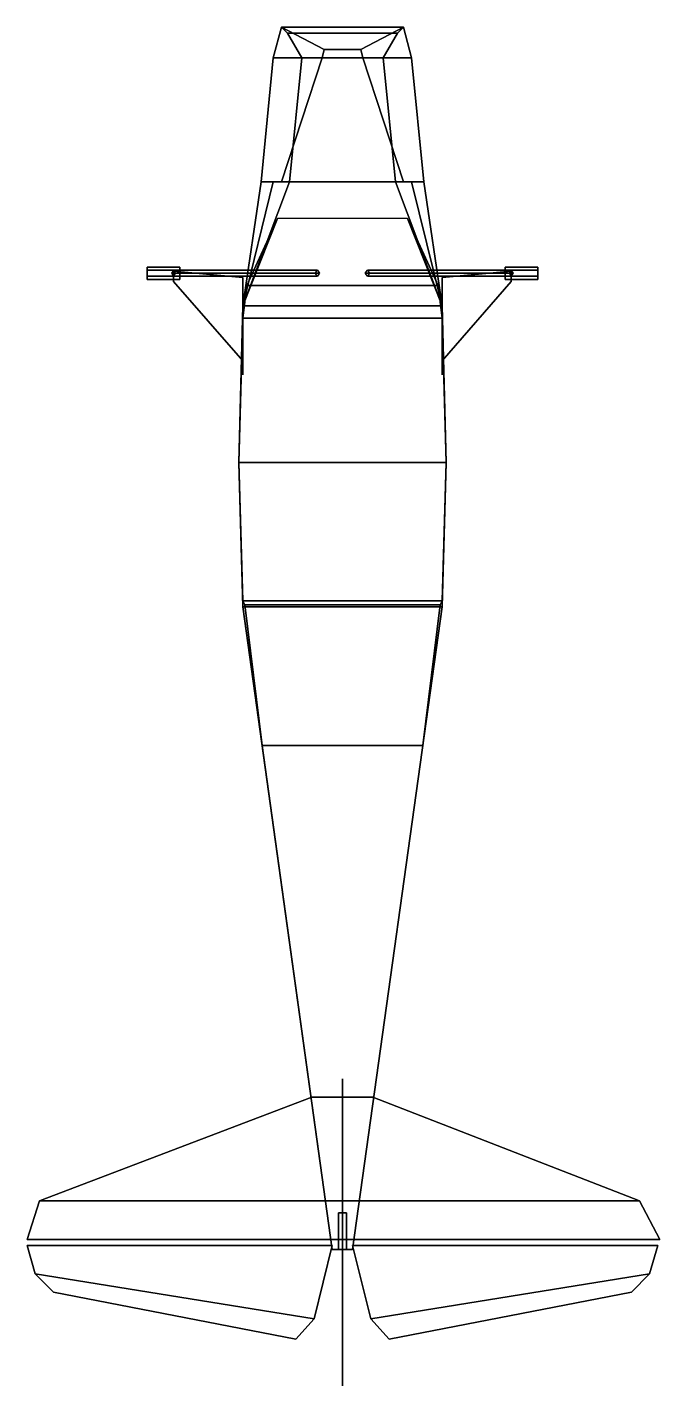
# Model space of a CAD drawing. Extents: x -1.55 to 1.56, y -4.54 to 2.14.
import ezdxf

# ---------------------------------------------------------------- set-up
doc = ezdxf.new("R2010")
doc.units = 0
doc.layers.get('0').update_dxf_attribs({"linetype": 'CONTINUOUS'})

msp = doc.modelspace()

# ---------------------------------------------------------------- linework, layer by layer
for points in [[(-0.3, 2.14, 1.57), (-0.34, 1.99, 1.52), (-0.2, 1.99, 1.69), (-0.27, 2.11, 1.62)], [(-0.3, 2.14, 1.39), (-0.34, 1.99, 1.12), (-0.34, 1.99, 1.52), (-0.3, 2.14, 1.57)], [(-0.09, 2.03, 0.95), (-0.1, 1.99, 0.92), (-0.34, 1.99, 1.12), (-0.3, 2.14, 1.39)], [(0.27, 2.11, 1.62), (0.3, 2.14, 1.57), (-0.3, 2.14, 1.57), (-0.27, 2.11, 1.62)], [(0.3, 2.14, 1.57), (0.3, 2.14, 1.39), (-0.3, 2.14, 1.39), (-0.3, 2.14, 1.57)], [(0.3, 2.14, 1.39), (0.09, 2.03, 0.95), (-0.09, 2.03, 0.95), (-0.3, 2.14, 1.39)], [(0.34, 1.99, 1.12), (0.1, 1.99, 0.92), (0.09, 2.03, 0.95), (0.3, 2.14, 1.39)], [(0.2, 1.99, 1.69), (0.34, 1.99, 1.52), (0.3, 2.14, 1.57), (0.27, 2.11, 1.62)], [(0.34, 1.99, 1.52), (0.34, 1.99, 1.12), (0.3, 2.14, 1.39), (0.3, 2.14, 1.57)], [(-0.27, 2.11, 1.62), (-0.2, 1.99, 1.69), (0.2, 1.99, 1.69), (0.27, 2.11, 1.62)], [(0.09, 2.03, 0.95), (0.1, 1.99, 0.92), (-0.1, 1.99, 0.92), (-0.09, 2.03, 0.95)], [(-0.34, 1.99, 1.12), (-0.4, 1.38, 1.01), (-0.4, 1.38, 1.54), (-0.34, 1.99, 1.52)], [(-0.34, 1.99, 1.52), (-0.4, 1.38, 1.54), (-0.26, 1.38, 1.7), (-0.2, 1.99, 1.69)], [(-0.1, 1.99, 0.92), (-0.3, 1.38, 0.83), (-0.4, 1.38, 1.01), (-0.34, 1.99, 1.12)], [(0.1, 1.99, 0.92), (0.3, 1.38, 0.83), (-0.3, 1.38, 0.83), (-0.1, 1.99, 0.92)], [(-0.2, 1.99, 1.69), (-0.26, 1.38, 1.7), (0.26, 1.38, 1.7), (0.2, 1.99, 1.69)], [(0.4, 1.38, 1.01), (0.3, 1.38, 0.83), (0.1, 1.99, 0.92), (0.34, 1.99, 1.12)], [(0.26, 1.38, 1.7), (0.4, 1.38, 1.54), (0.34, 1.99, 1.52), (0.2, 1.99, 1.69)], [(0.4, 1.38, 1.54), (0.4, 1.38, 1.01), (0.34, 1.99, 1.12), (0.34, 1.99, 1.52)], [(-0.4, 1.38, 1.01), (-0.49, 0.77, 0.88), (-0.49, 0.77, 1.7), (-0.4, 1.38, 1.54)], [(-0.26, 1.38, 1.7), (-0.49, 0.77, 1.7), (0.49, 0.77, 1.7), (0.26, 1.38, 1.7)], [(0.34, 1.38, 0.91), (0.49, 0.77, 0.88), (-0.49, 0.77, 0.88), (-0.34, 1.38, 0.91)], [(-0.4, 1.38, 1.54), (-0.49, 0.77, 1.7), (-0.49, 0.77, 1.7), (-0.26, 1.38, 1.7)], [(-0.34, 1.38, 0.91), (-0.49, 0.77, 0.88), (-0.49, 0.77, 0.88), (-0.4, 1.38, 1.01)], [(-0.4, 1.38, 1.01), (-0.3, 1.38, 0.83), (0.3, 1.38, 0.83), (0.4, 1.38, 1.01)], [(0.49, 0.77, 1.7), (0.49, 0.77, 1.7), (0.4, 1.38, 1.54), (0.26, 1.38, 1.7)], [(0.49, 0.77, 0.88), (0.49, 0.77, 0.88), (0.34, 1.38, 0.91), (0.4, 1.38, 1.01)], [(0.49, 0.77, 1.7), (0.49, 0.77, 0.88), (0.4, 1.38, 1.01), (0.4, 1.38, 1.54)], [(-0.32, 1.2, 1.7), (-0.49, 0.77, 1.7), (-0.49, 0.71, 2.09), (-0.47, 0.87, 2.09)], [(0.47, 0.87, 2.09), (0.32, 1.2, 1.7), (-0.32, 1.2, 1.7), (-0.47, 0.87, 2.09)], [(0.49, 0.71, 2.09), (0.49, 0.77, 1.7), (0.32, 1.2, 1.7), (0.47, 0.87, 2.09)], [(-0.8, 0.945, 0.256), (-0.8, 0.96, 0.23), (-0.96, 0.96, 0.23), (-0.96, 0.945, 0.256)], [(-0.8, 0.96, 0.23), (-0.8, 0.945, 0.204), (-0.96, 0.945, 0.204), (-0.96, 0.96, 0.23)], [(-0.96, 0.915, 0.256), (-0.96, 0.945, 0.256), (-0.96, 0.96, 0.23), (-0.96, 0.9, 0.23)], [(-0.96, 0.9, 0.23), (-0.96, 0.96, 0.23), (-0.96, 0.945, 0.204), (-0.96, 0.915, 0.204)], [(-0.8, 0.915, 0.256), (-0.8, 0.945, 0.256), (-0.96, 0.945, 0.256), (-0.96, 0.915, 0.256)], [(-0.8, 0.945, 0.204), (-0.8, 0.915, 0.204), (-0.96, 0.915, 0.204), (-0.96, 0.945, 0.204)], [(-0.1335, 0.93, 0.9477), (-0.1229, 0.945, 0.9371), (-0.83, 0.945, 0.23), (-0.8406, 0.93, 0.2406)], [(-0.1229, 0.945, 0.9371), (-0.1123, 0.93, 0.9265), (-0.8194, 0.93, 0.2194), (-0.83, 0.945, 0.23)], [(-0.49, 0.91, 0.83), (-0.83, 0.94, 0.23), (-0.83, 0.89, 0.23), (-0.49, 0.5, 0.83)], [(-0.49, 0.5, 0.83), (-0.83, 0.89, 0.23), (-0.83, 0.94, 0.23), (-0.49, 0.91, 0.83)], [(-0.8, 0.9, 0.23), (-0.8, 0.96, 0.23), (-0.8, 0.945, 0.256), (-0.8, 0.915, 0.256)], [(-0.8, 0.915, 0.204), (-0.8, 0.945, 0.204), (-0.8, 0.96, 0.23), (-0.8, 0.9, 0.23)], [(0.1123, 0.93, 0.9265), (0.1229, 0.945, 0.9371), (0.83, 0.945, 0.23), (0.8194, 0.93, 0.2194)], [(0.1229, 0.945, 0.9371), (0.1335, 0.93, 0.9477), (0.8406, 0.93, 0.2406), (0.83, 0.945, 0.23)], [(0.49, 0.91, 0.83), (0.83, 0.94, 0.23), (0.83, 0.89, 0.23), (0.49, 0.5, 0.83)], [(0.49, 0.5, 0.83), (0.83, 0.89, 0.23), (0.83, 0.94, 0.23), (0.49, 0.91, 0.83)], [(0.8, 0.9, 0.23), (0.8, 0.96, 0.23), (0.8, 0.945, 0.204), (0.8, 0.915, 0.204)], [(0.8, 0.915, 0.256), (0.8, 0.945, 0.256), (0.8, 0.96, 0.23), (0.8, 0.9, 0.23)], [(0.96, 0.96, 0.23), (0.96, 0.945, 0.204), (0.8, 0.945, 0.204), (0.8, 0.96, 0.23)], [(0.96, 0.945, 0.256), (0.96, 0.96, 0.23), (0.8, 0.96, 0.23), (0.8, 0.945, 0.256)], [(0.96, 0.945, 0.204), (0.96, 0.915, 0.204), (0.8, 0.915, 0.204), (0.8, 0.945, 0.204)], [(0.96, 0.915, 0.256), (0.96, 0.945, 0.256), (0.8, 0.945, 0.256), (0.8, 0.915, 0.256)], [(0.96, 0.915, 0.204), (0.96, 0.945, 0.204), (0.96, 0.96, 0.23), (0.96, 0.9, 0.23)], [(0.96, 0.9, 0.23), (0.96, 0.96, 0.23), (0.96, 0.945, 0.256), (0.96, 0.915, 0.256)], [(-0.8, 0.9, 0.23), (-0.8, 0.915, 0.256), (-0.96, 0.915, 0.256), (-0.96, 0.9, 0.23)], [(-0.8, 0.915, 0.204), (-0.8, 0.9, 0.23), (-0.96, 0.9, 0.23), (-0.96, 0.915, 0.204)], [(-0.1229, 0.915, 0.9371), (-0.1335, 0.93, 0.9477), (-0.8406, 0.93, 0.2406), (-0.83, 0.915, 0.23)], [(-0.1123, 0.93, 0.9265), (-0.1229, 0.915, 0.9371), (-0.83, 0.915, 0.23), (-0.8194, 0.93, 0.2194)], [(-0.49, 0.77, 0.89), (-0.49, 0.91, 0.83), (-0.49, 0.5, 0.83), (-0.49, 0.43, 0.88)], [(-0.49, 0.43, 0.88), (-0.49, 0.5, 0.83), (-0.49, 0.91, 0.83), (-0.49, 0.77, 0.89)], [(-0.47, 0.87, 2.09), (-0.49, 0.71, 2.09), (0.49, 0.71, 2.09), (0.47, 0.87, 2.09)], [(0.1229, 0.915, 0.9371), (0.1123, 0.93, 0.9265), (0.8194, 0.93, 0.2194), (0.83, 0.915, 0.23)], [(0.1335, 0.93, 0.9477), (0.1229, 0.915, 0.9371), (0.83, 0.915, 0.23), (0.8406, 0.93, 0.2406)], [(0.49, 0.77, 0.89), (0.49, 0.91, 0.83), (0.49, 0.5, 0.83), (0.49, 0.43, 0.88)], [(0.49, 0.43, 0.88), (0.49, 0.5, 0.83), (0.49, 0.91, 0.83), (0.49, 0.77, 0.89)], [(0.96, 0.915, 0.204), (0.96, 0.9, 0.23), (0.8, 0.9, 0.23), (0.8, 0.915, 0.204)], [(0.96, 0.9, 0.23), (0.96, 0.915, 0.256), (0.8, 0.915, 0.256), (0.8, 0.9, 0.23)], [(-0.49, 0.77, 0.88), (-0.51, 0, 0.86), (-0.51, 0, 1.7), (-0.49, 0.77, 1.7)], [(0.49, 0.77, 0.88), (0.51, 0, 0.86), (-0.51, 0, 0.86), (-0.49, 0.77, 0.88)], [(-0.49, 0.77, 1.7), (-0.51, 0, 1.7), (-0.51, 0, 2.09), (-0.49, 0.71, 2.09)], [(0.51, 0, 1.7), (0.51, 0, 0.86), (0.49, 0.77, 0.88), (0.49, 0.77, 1.7)], [(0.51, 0, 2.09), (0.51, 0, 1.7), (0.49, 0.77, 1.7), (0.49, 0.71, 2.09)], [(-0.49, 0.71, 2.09), (-0.51, 0, 2.09), (0.51, 0, 2.09), (0.49, 0.71, 2.09)], [(-0.51, 0, 0.86), (-0.49, -0.71, 0.92), (-0.49, -0.71, 1.7), (-0.51, 0, 1.7)], [(0.51, 0, 0.86), (0.49, -0.71, 0.92), (-0.49, -0.71, 0.92), (-0.51, 0, 0.86)], [(-0.51, 0, 1.7), (-0.49, -0.71, 1.7), (-0.49, -0.68, 2.09), (-0.51, 0, 2.09)], [(-0.51, 0, 2.09), (-0.49, -0.68, 2.09), (0.49, -0.68, 2.09), (0.51, 0, 2.09)], [(0.49, -0.71, 1.7), (0.49, -0.71, 0.92), (0.51, 0, 0.86), (0.51, 0, 1.7)], [(0.49, -0.68, 2.09), (0.49, -0.71, 1.7), (0.51, 0, 1.7), (0.51, 0, 2.09)], [(-0.49, -0.71, 1.7), (-0.395, -1.392, 1.6784), (-0.48, -0.7, 2.09), (-0.49, -0.68, 2.09)], [(-0.49, -0.68, 2.09), (-0.48, -0.7, 2.09), (0.48, -0.7, 2.09), (0.49, -0.68, 2.09)], [(-0.49, -0.71, 0.92), (-0.05, -3.87, 1.16), (-0.05, -3.87, 1.6), (-0.49, -0.71, 1.7)], [(0.49, -0.71, 0.92), (0.05, -3.87, 1.16), (-0.05, -3.87, 1.16), (-0.49, -0.71, 0.92)], [(-0.48, -0.7, 2.09), (-0.395, -1.392, 1.6784), (0.3951, -1.3913, 1.6784), (0.48, -0.7, 2.09)], [(0.05, -3.87, 1.6), (0.05, -3.87, 1.16), (0.49, -0.71, 0.92), (0.49, -0.71, 1.7)], [(0.48, -0.7, 2.09), (0.3951, -1.3913, 1.6784), (0.49, -0.71, 1.7), (0.49, -0.68, 2.09)], [(-0.395, -1.392, 1.6784), (-0.05, -3.87, 1.6), (0.05, -3.87, 1.6), (0.3951, -1.3913, 1.6784)], [(0, -3.15, 1.7), (0, -3.03, 1.62), (0, -3.88, 1.6), (0, -3.88, 1.7)], [(0, -3.88, 1.7), (0, -3.88, 1.6), (0, -3.03, 1.62), (0, -3.15, 1.7)], [(1.46, -3.63, 1.57), (0.15, -3.12, 1.57), (-0.15, -3.12, 1.57), (-1.49, -3.63, 1.57)], [(-1.49, -3.63, 1.57), (-0.15, -3.12, 1.57), (0.15, -3.12, 1.57), (1.46, -3.63, 1.57)], [(0, -3.56, 2.34), (0, -3.15, 1.7), (0, -3.88, 1.7), (0, -3.88, 2.34)], [(0, -3.88, 2.34), (0, -3.88, 1.7), (0, -3.15, 1.7), (0, -3.56, 2.34)], [(0, -3.88, 2.5), (0, -3.88, 2.34), (0, -3.56, 2.34), (0, -3.7, 2.46)], [(0, -3.7, 2.46), (0, -3.56, 2.34), (0, -3.88, 2.34), (0, -3.88, 2.5)], [(0, -3.62, 2.56), (0, -3.62, 2.49), (0, -3.58, 2.51), (0, -3.58, 2.54)], [(0, -3.58, 2.54), (0, -3.58, 2.51), (0, -3.62, 2.49), (0, -3.62, 2.56)], [(1.56, -3.82, 1.57), (1.46, -3.63, 1.57), (-1.49, -3.63, 1.57), (-1.55, -3.82, 1.57)], [(-1.55, -3.82, 1.57), (-1.49, -3.63, 1.57), (1.46, -3.63, 1.57), (1.56, -3.82, 1.57)], [(0, -3.62, 2.56), (0, -3.62, 2.49), (0, -3.68, 2.51), (0, -3.68, 2.53)], [(0, -3.68, 2.53), (0, -3.68, 2.51), (0, -3.62, 2.49), (0, -3.62, 2.56)], [(-0.02, -3.69, 1.11), (-0.02, -3.87, 1.11), (-0.02, -3.87, 1.16), (-0.02, -3.69, 1.15)], [(0.02, -3.69, 1.15), (0.02, -3.69, 1.11), (-0.02, -3.69, 1.11), (-0.02, -3.69, 1.15)], [(0.02, -3.69, 1.11), (0.02, -3.87, 1.11), (-0.02, -3.87, 1.11), (-0.02, -3.69, 1.11)], [(0, -3.9, 2.53), (0, -3.9, 2.51), (0, -3.68, 2.51), (0, -3.68, 2.53)], [(0, -3.68, 2.53), (0, -3.68, 2.51), (0, -3.9, 2.51), (0, -3.9, 2.53)], [(0.02, -3.87, 1.16), (0.02, -3.87, 1.11), (0.02, -3.69, 1.11), (0.02, -3.69, 1.15)], [(-0.14, -4.21, 1.57), (-0.05, -3.85, 1.57), (-1.55, -3.85, 1.57), (-1.51, -3.99, 1.57)], [(-1.51, -3.99, 1.57), (-1.55, -3.85, 1.57), (-0.05, -3.85, 1.57), (-0.14, -4.21, 1.57)], [(-0.05, -3.87, 1.6), (-0.05, -3.87, 1.16), (0.05, -3.87, 1.16), (0.05, -3.87, 1.6)], [(-0.02, -3.87, 1.16), (-0.02, -3.87, 1.11), (0.02, -3.87, 1.11), (0.02, -3.87, 1.16)], [(0, -3.87, 1.12), (0, -3.98, 1.1), (0, -3.99, 1.12), (0, -3.87, 1.15)], [(0, -3.87, 1.15), (0, -3.99, 1.12), (0, -3.98, 1.1), (0, -3.87, 1.12)], [(1.51, -3.99, 1.57), (1.55, -3.85, 1.57), (0.05, -3.85, 1.57), (0.14, -4.21, 1.57)], [(0.14, -4.21, 1.57), (0.05, -3.85, 1.57), (1.55, -3.85, 1.57), (1.51, -3.99, 1.57)], [(0, -3.9, 2.53), (0, -3.9, 2.38), (0, -4.23, 2.38), (0, -4.01, 2.52)], [(0, -4.01, 2.52), (0, -4.23, 2.38), (0, -3.9, 2.38), (0, -3.9, 2.53)], [(0, -4.23, 2.38), (0, -4.33, 2.2), (0, -3.9, 2.2), (0, -3.9, 2.38)], [(0, -3.9, 2.38), (0, -3.9, 2.2), (0, -4.33, 2.2), (0, -4.23, 2.38)], [(0, -3.9, 2.2), (0, -3.9, 1.68), (0, -4.52, 1.68), (0, -4.33, 2.2)], [(0, -4.33, 2.2), (0, -4.52, 1.68), (0, -3.9, 1.68), (0, -3.9, 2.2)], [(0, -4.52, 1.68), (0, -4.54, 1.55), (0, -3.9, 1.55), (0, -3.9, 1.68)], [(0, -3.9, 1.68), (0, -3.9, 1.55), (0, -4.54, 1.55), (0, -4.52, 1.68)], [(0, -3.9, 1.55), (0, -3.9, 1.42), (0, -4.5, 1.42), (0, -4.54, 1.55)], [(0, -4.54, 1.55), (0, -4.5, 1.42), (0, -3.9, 1.42), (0, -3.9, 1.55)], [(0, -4.5, 1.42), (0, -4.37, 1.29), (0, -3.9, 1.17), (0, -3.9, 1.42)], [(0, -3.9, 1.42), (0, -3.9, 1.17), (0, -4.37, 1.29), (0, -4.5, 1.42)], [(-1.42, -4.08, 1.57), (-1.51, -3.99, 1.57), (-0.14, -4.21, 1.57), (-0.23, -4.31, 1.57)], [(-0.23, -4.31, 1.57), (-0.14, -4.21, 1.57), (-1.51, -3.99, 1.57), (-1.42, -4.08, 1.57)], [(0, -3.98, 1.1), (0, -4.15, 0.99), (0, -4.14, 1.02), (0, -3.99, 1.12)], [(0, -3.99, 1.12), (0, -4.14, 1.02), (0, -4.15, 0.99), (0, -3.98, 1.1)], [(0.23, -4.31, 1.57), (0.14, -4.21, 1.57), (1.51, -3.99, 1.57), (1.42, -4.08, 1.57)], [(1.42, -4.08, 1.57), (1.51, -3.99, 1.57), (0.14, -4.21, 1.57), (0.23, -4.31, 1.57)], [(0, -4.17, 1.03), (0, -4.2, 0.94), (0, -4.17, 0.92), (0, -4.14, 1.02)], [(0, -4.14, 1.02), (0, -4.17, 0.92), (0, -4.2, 0.94), (0, -4.17, 1.03)], [(0, -4.23, 0.98), (0, -4.23, 0.83), (0, -4.17, 0.86), (0, -4.17, 0.93)], [(0, -4.17, 0.93), (0, -4.17, 0.86), (0, -4.23, 0.83), (0, -4.23, 0.98)], [(0, -4.3, 0.94), (0, -4.3, 0.87), (0, -4.23, 0.83), (0, -4.23, 0.98)], [(0, -4.23, 0.98), (0, -4.23, 0.83), (0, -4.3, 0.87), (0, -4.3, 0.94)]]:
    msp.add_3dface(points)

doc.saveas('drawing.dxf')
